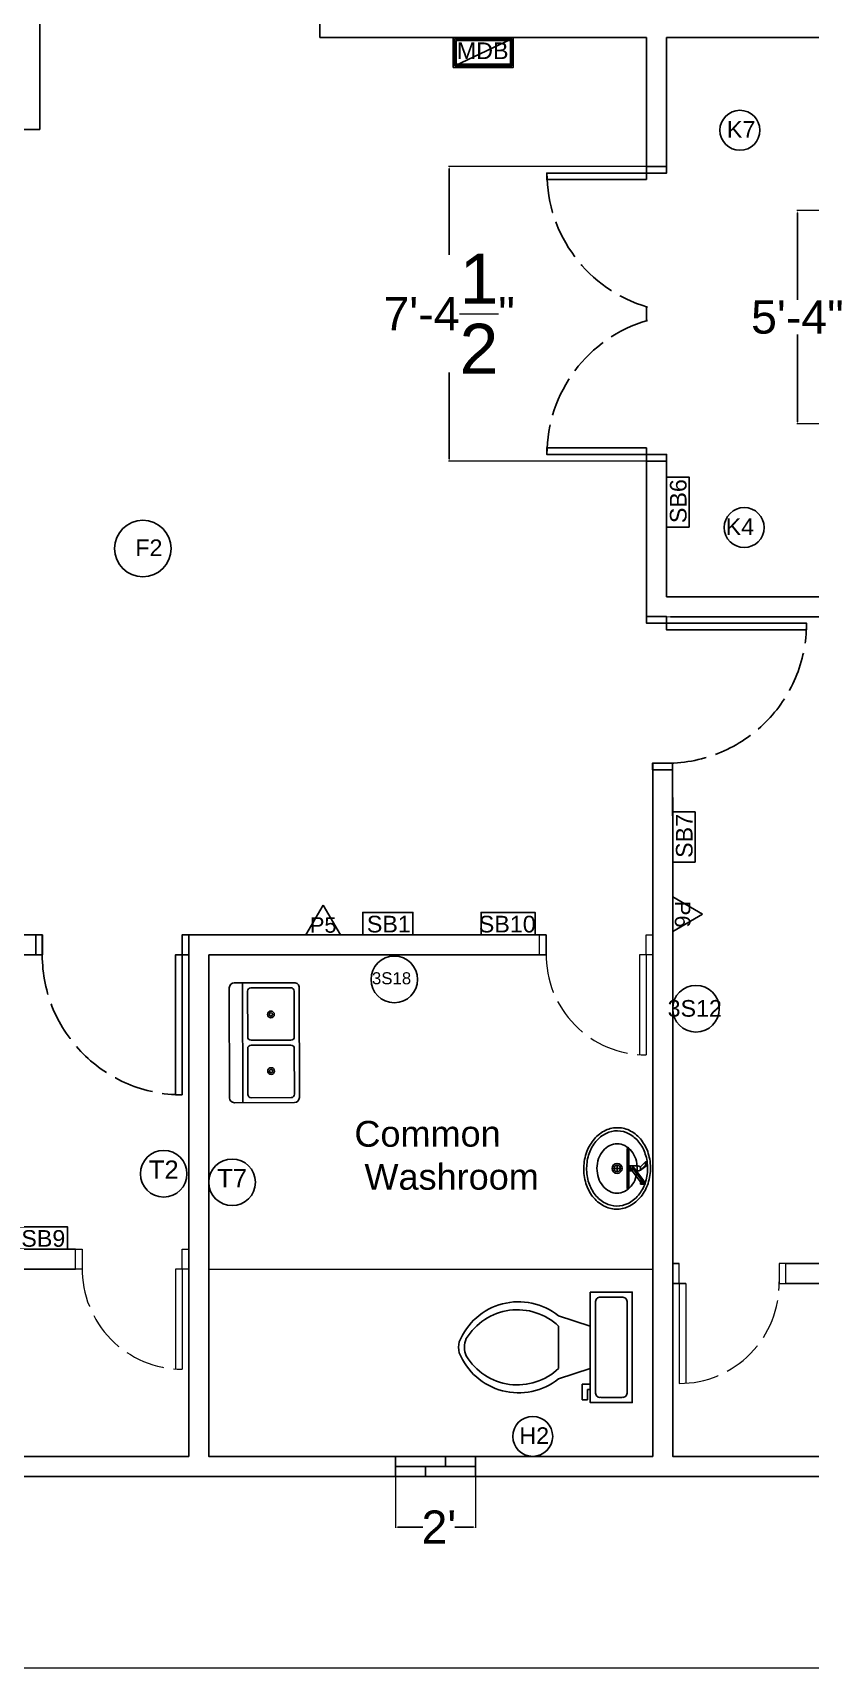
# Model space of a CAD drawing. Header units: inches. Extents: x 1396 to 31789, y 4626 to 27828.
# Drawn here: x 21691.4 to 21924.9, y 25098.4 to 25589.4 of the extents above; entities that cross this region are included whole.
import ezdxf
from ezdxf.enums import TextEntityAlignment as Align

# ---------------------------------------------------------------- set-up
doc = ezdxf.new("R2010")
doc.units = ezdxf.units.IN
doc.header["$MEASUREMENT"] = 0
doc.linetypes.add('ACAD_ISO02W100', pattern=[15, 12, -3])
doc.layers.add('bath', color=4, linetype='Continuous')
doc.layers.add('text', color=6, linetype='Continuous', lineweight=9)
doc.styles.add('Arial', font='arial.ttf')
doc.styles.get("Standard").update_dxf_attribs({"font": 'arial.ttf'})
doc.dimstyles.new('civil layout', dxfattribs={"dimtxt": 10, "dimasz": 0.625, "dimexe": 0.18, "dimexo": 0.0625, "dimgap": 0.09, "dimtad": 0, "dimtih": 1, "dimtoh": 1, "dimdec": 1, "dimzin": 0, "dimdsep": 46, "dimlunit": 4, "dimtxsty": 'Standard', "dimcen": 0.09, "dimclrd": 256, "dimclre": 256, "dimclrt": 256, "dimadec": 0, "dimazin": 0, "dimtfac": 1.5, "dimtdec": 1, "dimtofl": 0, "dimtmove": 0, "dimatfit": 0, "dimfxl": 1, "dimtolj": 1, "dimtzin": 0, "dimlwe": -1, "dimarcsym": 0})

# ---------------------------------------------------------------- blocks, each defined once
blk = doc.blocks.new('*D210')
at = {"layer": 'Defpoints', "color": 0, "transparency": 16777216}
for p in [(21921.02, 25536), (21933.65, 25536), (21933.65, 25472)]:
    blk.add_point(p, dxfattribs=at)
at = {"layer": 'text', "transparency": 16777216}
for p, q in [((21933.58, 25536), (21920.84, 25536)), ((21933.58, 25472), (21920.84, 25472))]:
    blk.add_line(p, q, dxfattribs=at)
at = {"layer": 'text', "lineweight": -2, "transparency": 16777216}
for p, q in [((21921.02, 25535.38), (21921.02, 25509.18)), ((21921.02, 25472.63), (21921.02, 25498.82))]:
    blk.add_line(p, q, dxfattribs=at)
at = {"layer": 'text', "transparency": 16777216}
for points in [[(21920.91, 25535.38), (21921.12, 25535.38), (21921.02, 25536)], [(21920.91, 25472.63), (21921.12, 25472.63), (21921.02, 25472)]]:
    blk.add_solid(points, dxfattribs=at)
at = {"layer": 'text', "transparency": 16777216, "insert": (21921.02, 25504), "char_height": 10, "attachment_point": 5}
blk.add_mtext('\\A1;5\'-4"', dxfattribs=at)
blk = doc.blocks.new('*D214')
at = {"layer": 'Defpoints', "color": 0, "transparency": 16777216}
for p in [(21800.36, 25156), (21824.36, 25156), (21824.36, 25140.77)]:
    blk.add_point(p, dxfattribs=at)
at = {"layer": 'text', "transparency": 16777216}
for p, q in [((21800.36, 25155.94), (21800.36, 25140.59)), ((21824.36, 25155.94), (21824.36, 25140.59))]:
    blk.add_line(p, q, dxfattribs=at)
at = {"layer": 'text', "lineweight": -2, "transparency": 16777216}
for p, q in [((21800.98, 25140.77), (21808.58, 25140.77)), ((21823.73, 25140.77), (21818.13, 25140.77))]:
    blk.add_line(p, q, dxfattribs=at)
at = {"layer": 'text', "transparency": 16777216}
for points in [[(21800.98, 25140.88), (21800.98, 25140.67), (21800.36, 25140.77)], [(21823.73, 25140.88), (21823.73, 25140.67), (21824.36, 25140.77)]]:
    blk.add_solid(points, dxfattribs=at)
at = {"layer": 'text', "transparency": 16777216, "insert": (21813.36, 25140.77), "char_height": 10, "attachment_point": 5}
blk.add_mtext("\\A1;2'", dxfattribs=at)
blk = doc.blocks.new('Toilet - top')
for p, q in [((9.5, -6), (9.5, -2)), ((-10, -8.5), (-8, -8.5)), ((-10, -9.5), (-10, -8.5)), ((-8, -8.5), (-8, -8)), ((-7, -8), (-7, -9.5)), ((-4, -8), (-6, -14)), ((4, -8), (6, -14)), ((-7, -9.5), (-10, -9.5)), ((4, -14), (-4, -14))]:
    blk.add_line(p, q)
blk.add_lwpolyline([(10.5, -8), (10.5, 0), (-10.5, 0), (-10.5, -8)], close=True)
for points in [[(-9.5, -2), (-9.5, -6)], [(8.5, -1), (-8.5, -1)], [(-8.5, -7), (8.5, -7)]]:
    blk.add_lwpolyline(points)
for centre, radius, start, end in [((-8.62, -1.88), 0.884, 81.8699, 188.1301), ((8.62, -1.88), 0.884, 351.8699, 98.1301), ((-8.62, -6.12), 0.884, 171.8699, 278.1301), ((8.62, -6.12), 0.884, 261.8699, 8.1301), ((3.52, -21.58), 12.17, 141.4691, 247.9714), ((4.2, -21.82), 11.33, 136.3677, 238.9468), ((-3.52, -21.58), 12.17, 292.0284, 38.5307), ((-4.2, -21.82), 11.33, 301.053, 43.6321), ((0, -27.88), 4, 245.7318, 294.2682), ((0, -29), 4, 254.8605, 285.1395)]:
    blk.add_arc(centre, radius, start, end)
blk = doc.blocks.new('Sink-double - 36 in top')
for p, q in [((-18, -4), (18, -4)), ((-0.75, -18.5), (-0.75, -6.5)), ((0.75, -6.5), (0.75, -18.5))]:
    blk.add_line(p, q)
for points in [[(-16.5, 0), (16.5, 0)], [(-18, -19.5), (-18, -1.5)], [(18, -1.5), (18, -19.5)], [(-16.5, -18.5), (-16.5, -6.5)], [(-15.5, -5.5), (-1.75, -5.5)], [(1.75, -5.5), (15.5, -5.5)], [(16.5, -6.5), (16.5, -18.5)], [(-1.75, -19.5), (-15.5, -19.5)], [(15.5, -19.5), (1.75, -19.5)], [(16.5, -21), (-16.5, -21)]]:
    blk.add_lwpolyline(points)
for centre, radius in [((-8.5, -12.5), 1), ((-8.5, -12.5), 0.5), ((8.5, -12.5), 1), ((8.5, -12.5), 0.5)]:
    blk.add_circle(centre, radius)
for centre, radius, start, end in [((-16.5, -1.5), 1.5, 90, 180), ((16.5, -1.5), 1.5, 0, 90), ((-15.5, -6.5), 1, 90, 180), ((-1.75, -6.5), 1, 0, 90), ((1.75, -6.5), 1, 90, 180), ((15.5, -6.5), 1, 0, 90), ((-16.5, -19.5), 1.5, 180, 270), ((-15.5, -18.5), 1, 180, 270), ((-1.75, -18.5), 1, 270, 0), ((1.75, -18.5), 1, 180, 270), ((15.5, -18.5), 1, 270, 0), ((16.5, -19.5), 1.5, 270, 0)]:
    blk.add_arc(centre, radius, start, end)
blk = doc.blocks.new('*D208')
at = {"layer": 'Defpoints', "color": 0, "transparency": 16777216}
for p in [(21878.76, 25549.29), (21816.45, 25460.8), (21878.76, 25460.8)]:
    blk.add_point(p, dxfattribs=at)
at = {"layer": 'text', "transparency": 16777216}
for p, q in [((21878.7, 25549.29), (21816.27, 25549.29)), ((21878.7, 25460.8), (21816.27, 25460.8))]:
    blk.add_line(p, q, dxfattribs=at)
at = {"layer": 'text', "lineweight": -2, "transparency": 16777216}
for p, q in [((21816.45, 25548.67), (21816.45, 25522.7)), ((21816.45, 25461.42), (21816.45, 25487.39))]:
    blk.add_line(p, q, dxfattribs=at)
at = {"layer": 'text', "transparency": 16777216}
for points in [[(21816.34, 25548.67), (21816.55, 25548.67), (21816.45, 25549.29)], [(21816.34, 25461.42), (21816.55, 25461.42), (21816.45, 25460.8)]]:
    blk.add_solid(points, dxfattribs=at)
at = {"layer": 'text', "transparency": 16777216, "insert": (21816.45, 25505.04), "char_height": 10, "attachment_point": 5}
blk.add_mtext('\\A1;7\'-4{\\H1.5x;\\S1/2;}"', dxfattribs=at)
blk = doc.blocks.new('Sink - Oval top')
for p, q in [((-1, 0), (1, 0)), ((0, 1), (0, -1))]:
    blk.add_line(p, q)
at = {"linetype": 'Continuous'}
for points in [[(-12.23, 0.39, 0.117634), (-11.46, -3.36, 0.104469), (-8.88, -6.8, 0.090016), (-5.08, -9.07, 0.08192), (-0.32, -10.02, 0.08192), (4.49, -9.38, 0.090016), (8.42, -7.36, 0.104469), (11.22, -4.09, 0.117634), (12.23, -0.39, 0.117634), (11.46, 3.36, 0.104469), (8.88, 6.8, 0.090016), (5.08, 9.07, 0.08192), (0.32, 10.02, 0.08192), (-4.49, 9.38, 0.090016), (-8.42, 7.36, 0.104469), (-11.22, 4.09, 0.117634)], [(-11.29, 0.16, 0.118622), (-10.52, -3.25, 0.104678), (-8.07, -6.36, 0.089562), (-4.54, -8.37, 0.081185), (-0.13, -9.15, 0.081185), (4.3, -8.49, 0.089562), (7.89, -6.58, 0.104678), (10.42, -3.55, 0.118622), (11.29, -0.16, 0.118622), (10.52, 3.25, 0.104678), (8.07, 6.36, 0.089562), (4.54, 8.37, 0.081185), (0.13, 9.15, 0.081185), (-4.3, 8.49, 0.089562), (-7.89, 6.58, 0.104678), (-10.42, 3.55, 0.118622)], [(-7.42, 0.08, 0.118283), (-6.91, -2.17, 0.104607), (-5.29, -4.21, 0.089718), (-2.97, -5.53, 0.081436), (-0.07, -6.04, 0.081436), (2.84, -5.59, 0.089718), (5.2, -4.33, 0.104607), (6.86, -2.32, 0.118283), (7.42, -0.08, 0.118283), (6.91, 2.17, 0.104607), (5.29, 4.21, 0.089718), (2.97, 5.53, 0.081436), (0.07, 6.04, 0.081436), (-2.84, 5.59, 0.089718), (-5.2, 4.33, 0.104607), (-6.86, 2.32, 0.118283)]]:
    blk.add_lwpolyline(points, format="xyb", close=True, dxfattribs=at)
for radius in [1.5, 1]:
    blk.add_circle((0, 0), radius)
blk = doc.blocks.new('Faucet - single handle front')
for p, q in [((-2, 6), (-2, 5.5)), ((-1, 6), (-2, 6)), ((-0.5, 4), (-2, 5.5)), ((-2, 5.5), (-1, 5.5)), ((-1, 5.5), (-1, 6)), ((0.5, 4), (-1, 6)), ((-1, 5.5), (0.5, 4)), ((-0.25, 2), (3.75, 5)), ((3.75, 4.5), (3.75, 5)), ((3.75, 5), (4.75, 5)), ((4.75, 5), (4.75, 4.5)), ((-0.75, 3), (0.75, 3)), ((-0.75, 0.5), (-0.75, 3)), ((-0.75, 1), (0.75, 1)), ((-0.5, 4), (0.5, 4)), ((3.75, 4.5), (-0.25, 1.5)), ((-0.25, 1.5), (-0.25, 2)), ((0.75, 1.5), (-0.25, 1.5)), ((0.75, 1.5), (4.08742, 4.003)), ((0.75, 3), (0.75, 2.7386)), ((0.75, 1.5), (0.75, 0.5)), ((3.75, 4), (3.75, 4.5)), ((4.75, 4.5), (3.75, 4.5)), ((4.75, 4), (3.75, 4)), ((4.75, 4.5), (4.75, 4))]:
    blk.add_line(p, q)
blk.add_lwpolyline([(-6, 0), (-6, 0.5), (6, 0.5), (6, 0)], close=True)
for centre, start, end in [((1.25426, 3.0302), 151.0646, 180.8629), ((-1.25426, 3.0302), 359.1371, 28.93536)]:
    blk.add_arc(centre, 2.00448, start, end)

msp = doc.modelspace()

# ---------------------------------------------------------------- linework, layer by layer
at = {"color": 7}
for p, q in [((21818.13, 25579.47), (21835.27, 25587.53)), ((21882.96, 25414.09), (21884.76, 25414.09)), ((21402.2, 25318.55), (21694.26, 25318.55)), ((21738.26, 25318.55), (21833.57, 25318.55)), ((21402.2, 25312.55), (21694.26, 25312.55)), ((21738.26, 25312.55), (21738.26, 25274.39)), ((21744.26, 25312.55), (21833.57, 25312.55))]:
    msp.add_line(p, q, dxfattribs=at)
for p, q in [((21875.76, 25546.29), (21875.76, 25588)), ((21881.76, 25547.29), (21881.76, 25588)), ((21881.76, 25588), (21933.65, 25588)), ((21875.76, 25502.98), (21875.76, 25507.11)), ((21875.76, 25420.09), (21875.76, 25461.8)), ((21881.76, 25420.09), (21881.76, 25461.8)), ((21877.57, 25340.43), (21877.57, 25370.1)), ((21883.57, 25340.43), (21883.56, 25368.09)), ((21883.57, 25359.82), (21883.57, 25340.43)), ((21798.61, 25312.55), (21779.22, 25312.55))]:
    msp.add_line(p, q)
at = {"color": 0}
for p, q in [((21773.45, 25318.55), (21778.63, 25327.53)), ((21778.63, 25327.53), (21783.82, 25318.55)), ((21883.57, 25329.94), (21883.57, 25319.57)), ((21883.57, 25329.94), (21892.55, 25324.75)), ((21892.55, 25324.75), (21883.57, 25319.57)), ((21773.45, 25318.55), (21783.82, 25318.55))]:
    msp.add_line(p, q, dxfattribs=at)
for points in [[(22059.65, 25156), (21207.65, 25156), (21207.65, 25768), (22059.65, 25768), (22059.65, 25436.43)], [(21693.5, 25648), (21693.5, 25560.37)], [(21875.76, 25588), (21777.65, 25588), (21777.65, 25596)], [(21875.76, 25588), (21875.76, 25588)], [(21981.65, 25588), (21881.76, 25588)], [(21693.5, 25566.37), (21693.5, 25560.37), (21687.5, 25560.37), (21687.5, 25566.37)], [(21875.76, 25549.29), (21875.76, 25552.29)], [(21881.76, 25552.29), (21881.76, 25552.29), (21881.76, 25549.29)], [(21875.76, 25414.09), (21875.76, 25420.09)], [(21875.76, 25414.09), (21875.76, 25420.09)], [(21875.76, 25420.09), (21875.76, 25420.09)], [(21875.76, 25414.09), (21875.76, 25414.09), (21875.76, 25420.09), (21875.76, 25420.09)], [(21881.76, 25420.09), (22051.84, 25420.09)], [(21881.76, 25420.09), (21881.76, 25420.09)], [(22017.65, 25420.02), (21881.76, 25420.09)], [(21881.76, 25420.09), (21881.76, 25420.09), (21881.76, 25420.09)], [(22011.76, 25414.02), (21884.76, 25414.09)], [(21877.57, 25213.9), (21877.57, 25340.43)], [(21885.57, 25219.9), (21883.57, 25219.9), (21883.57, 25340.43)], [(21694.3, 25312.55), (21694.26, 25312.55), (21694.26, 25318.55), (21694.3, 25318.55)], [(21736.26, 25318.55), (21738.26, 25318.55), (21738.26, 25312.55), (21734.26, 25312.55)], [(21738.26, 25312.55), (21738.26, 25318.55), (21744.26, 25318.55)], [(21839.57, 25318.55), (21845.57, 25318.55), (21845.57, 25312.55), (21839.57, 25312.55)], [(21845.57, 25312.55), (21845.57, 25318.55)], [(21877.57, 25312.55), (21877.57, 25318.55)], [(21883.57, 25318.55), (21883.57, 25312.55)], [(21877.57, 25293.22), (21877.57, 25162), (21744.26, 25162), (21744.26, 25312.55)], [(21839.57, 25312.55), (21833.57, 25312.55)], [(21883.57, 25299.22), (21883.57, 25162)], [(21883.57, 25299.22), (21883.57, 25293.22)], [(21744.26, 25280.39), (21744.26, 25293.22)], [(21744.26, 25280.39), (21744.26, 25274.39)], [(21738.26, 25274.39), (21738.26, 25224.2)], [(21694.26, 25224.2), (21440.23, 25224.2)], [(21694.26, 25224.2), (21700.26, 25224.2)], [(21700.26, 25224.2), (21704.26, 25224.2)], [(21738.26, 25218.2), (21738.26, 25224.2)], [(21744.26, 25162), (21744.26, 25224.2)], [(21744.26, 25224.2), (21744.26, 25218.2)], [(21744.26, 25224.2), (21744.26, 25218.2)], [(21877.57, 25162), (21877.57, 25219.9)], [(21877.57, 25213.9), (21877.57, 25219.9)], [(21877.57, 25213.9), (21877.57, 25219.9)], [(21877.57, 25213.9), (21877.57, 25219.9)], [(21887.57, 25213.9), (21883.57, 25213.9), (21883.57, 25219.9), (21885.57, 25219.9)], [(21883.57, 25219.9), (21883.57, 25213.9)], [(21917.57, 25219.9), (21921.57, 25219.9)], [(21921.57, 25219.9), (21927.57, 25219.9)], [(21738.26, 25218.2), (21738.26, 25162), (21402.15, 25162)], [(21402.15, 25162), (21738.26, 25162), (21738.26, 25218.2)], [(21694.26, 25218.2), (21402.15, 25218.2)], [(21700.26, 25218.2), (21694.26, 25218.2)], [(21704.26, 25218.2), (21700.26, 25218.2)], [(22053.65, 25213.9), (22053.65, 25162), (21883.57, 25162)], [(21883.57, 25162), (22053.65, 25162), (22053.65, 25213.9)], [(22053.43, 25162), (21883.57, 25162), (21883.57, 25213.9), (21887.57, 25213.9)], [(21921.57, 25213.9), (21917.57, 25213.9)], [(21927.57, 25213.9), (21921.57, 25213.9)], [(21738.26, 25162), (21723.68, 25162)], [(21723.68, 25162), (21738.26, 25162)], [(21877.57, 25162), (21744.26, 25162)], [(21744.26, 25162), (21877.57, 25162)], [(21877.57, 25162), (21744.26, 25162)], [(21793.54, 25162), (21877.57, 25162)], [(21396.15, 25156), (21744.26, 25156)], [(21883.57, 25156), (21738.26, 25156)], [(21744.26, 25156), (21738.26, 25156)], [(21883.57, 25156), (21877.57, 25156)]]:
    msp.add_lwpolyline(points)
for points in [[(21817.7, 25579), (21835.7, 25579), (21835.7, 25588), (21817.7, 25588)], [(21818.58, 25579.95), (21834.9, 25579.95), (21834.9, 25587.06), (21818.58, 25587.06)], [(21888.49, 25440.94), (21888.49, 25456), (21881.76, 25456), (21881.76, 25440.94)], [(21890.3, 25340.43), (21890.3, 25355.49), (21883.57, 25355.49), (21883.57, 25340.43)], [(21790.49, 25318.55), (21805.55, 25318.55), (21805.55, 25325.29), (21790.49, 25325.29)], [(21826.04, 25318.55), (21842.24, 25318.55), (21842.24, 25325.29), (21826.04, 25325.29)], [(21686.73, 25224.2), (21701.79, 25224.2), (21701.79, 25230.93), (21686.73, 25230.93)]]:
    msp.add_lwpolyline(points, close=True)
at = {"color": 4}
msp.add_lwpolyline([(21818.13, 25579.47), (21835.27, 25579.47), (21835.27, 25587.53), (21818.13, 25587.53)], close=True, dxfattribs=at)
at = {"color": 240, "true_color": 0xed1f24}
for points in [[(21881.76, 25547.29), (21881.76, 25549.29), (21875.76, 25549.29), (21875.76, 25545.29)], [(21875.76, 25545.29), (21845.76, 25545.29), (21845.76, 25547.29), (21881.76, 25547.29)], [(21875.76, 25507.11), (21875.76, 25505.04), (21875.76, 25505.04)], [(21875.99, 25507.04), (21875.76, 25507.04), (21875.76, 25505.04), (21875.76, 25505.04)], [(21875.76, 25502.97), (21875.76, 25505.04), (21875.76, 25505.04)], [(21875.99, 25503.04), (21875.76, 25503.04), (21875.76, 25505.04), (21875.76, 25505.04)], [(21875.76, 25464.8), (21845.76, 25464.8), (21845.76, 25462.8), (21881.76, 25462.8)], [(21881.76, 25462.8), (21881.76, 25460.8), (21875.76, 25460.8), (21875.76, 25464.8)]]:
    msp.add_lwpolyline(points, dxfattribs=at)
for points in [[(21881.76, 25549.29), (21881.76, 25547.29), (21875.76, 25547.29), (21875.76, 25549.29)], [(21881.76, 25460.8), (21881.76, 25462.8), (21875.76, 25462.8), (21875.76, 25460.8)]]:
    msp.add_lwpolyline(points, close=True, dxfattribs=at)
at = {"color": 1}
for points in [[(21881.76, 25412.1), (21881.76, 25414.1), (21875.76, 25414.1), (21875.76, 25412.1)], [(21923.76, 25410.1), (21923.76, 25412.1), (21881.76, 25412.1), (21881.76, 25410.1)], [(21883.56, 25368.14), (21883.56, 25370.14), (21877.56, 25370.14), (21877.56, 25368.14)], [(21692.3, 25312.55), (21694.3, 25312.55), (21694.3, 25318.55), (21692.3, 25318.55)], [(21736.26, 25312.55), (21738.26, 25312.55), (21738.26, 25318.55), (21736.26, 25318.55)], [(21734.26, 25270.55), (21736.26, 25270.55), (21736.26, 25312.55), (21734.26, 25312.55)]]:
    msp.add_lwpolyline(points, close=True, dxfattribs=at)
for points in [[(21876.96, 25412.1), (21876.96, 25412.09)], [(21877.56, 25370.14), (21877.56, 25368.14), (21883.56, 25368.14), (21883.56, 25370.14)]]:
    msp.add_lwpolyline(points, dxfattribs=at)
at = {"color": 146, "true_color": 0x105689}
msp.add_lwpolyline([(21824.36, 25162), (21824.36, 25156), (21800.36, 25156), (21800.36, 25162)], close=True, dxfattribs=at)
at = {"color": 165, "true_color": 0x5e67af}
for points in [[(21815.36, 25159), (21815.36, 25162), (21800.36, 25162), (21800.36, 25159)], [(21824.36, 25156), (21824.36, 25159), (21809.36, 25159), (21809.36, 25156)]]:
    msp.add_lwpolyline(points, close=True, dxfattribs=at)
for centre, radius in [((21903.76, 25560.12), 6), ((21905.05, 25440.85), 6), ((21724.46, 25434.54), 8.5), ((21799.98, 25305.19), 7), ((21890.57, 25296.41), 7), ((21730.72, 25246.85), 7), ((21751.26, 25244.28), 7), ((21841.55, 25168), 6)]:
    msp.add_circle(centre, radius)
at = {"color": 240, "linetype": 'ACAD_ISO02W100', "true_color": 0xed1f24}
for centre, start, end in [((21887.76, 25547.29), 180, 253.7047), ((21887.76, 25462.8), 106.2953, 180)]:
    msp.add_arc(centre, 41.93, start, end, dxfattribs=at)
at = {"color": 1, "linetype": 'ACAD_ISO02W100'}
for centre, start, end in [((21881.76, 25412.1), 270, 0), ((21736.26, 25312.55), 180, 270)]:
    msp.add_arc(centre, 42, start, end, dxfattribs=at)
at = {"layer": 'text', "color": 7}
for p, q in [((21881.76, 25414.1), (21883.86, 25414.09)), ((21744.26, 25218.2), (21877.57, 25218.2))]:
    msp.add_line(p, q, dxfattribs=at)
at = {"layer": 'text', "color": 1}
for p, q in [((21873.57, 25312.55), (21873.57, 25282.55)), ((21875.57, 25312.55), (21875.57, 25282.55)), ((21734.26, 25218.2), (21734.26, 25188.19)), ((21736.26, 25218.2), (21736.26, 25188.19)), ((21885.57, 25213.9), (21885.57, 25183.9)), ((21887.57, 25213.9), (21887.57, 25183.9))]:
    msp.add_line(p, q, dxfattribs=at)
at = {"layer": 'text', "color": 0}
msp.add_lwpolyline([(21098.93, 25882.5), (22225.5, 25882.5), (22225.5, 25098.39), (21098.93, 25098.39)], close=True, dxfattribs=at)
at = {"layer": 'text', "color": 1}
for points in [[(21845.57, 25312.55), (21843.57, 25312.55), (21843.57, 25318.55), (21845.57, 25318.55)], [(21875.57, 25318.55), (21877.57, 25318.55), (21877.57, 25312.55), (21873.57, 25312.55)], [(21706.26, 25218.2), (21704.26, 25218.2), (21704.26, 25224.2), (21706.26, 25224.2)], [(21736.26, 25224.2), (21738.26, 25224.2), (21738.26, 25218.2), (21734.26, 25218.2)], [(21885.57, 25219.9), (21883.57, 25219.9), (21883.57, 25213.9), (21887.57, 25213.9)], [(21915.57, 25213.9), (21917.57, 25213.9), (21917.57, 25219.9), (21915.57, 25219.9)]]:
    msp.add_lwpolyline(points, dxfattribs=at)
for points in [[(21843.57, 25312.55), (21843.57, 25318.55), (21845.57, 25318.55), (21845.57, 25312.55)], [(21875.57, 25312.55), (21875.57, 25318.55), (21877.57, 25318.55), (21877.57, 25312.55)], [(21704.26, 25218.2), (21704.26, 25224.2), (21706.26, 25224.2), (21706.26, 25218.2)], [(21736.26, 25218.2), (21736.26, 25224.2), (21738.26, 25224.2), (21738.26, 25218.2)], [(21885.57, 25213.9), (21885.57, 25219.9), (21883.57, 25219.9), (21883.57, 25213.9)], [(21917.57, 25213.9), (21917.57, 25219.9), (21915.57, 25219.9), (21915.57, 25213.9)]]:
    msp.add_lwpolyline(points, close=True, dxfattribs=at)
at = {"layer": 'text', "color": 1, "linetype": 'ACAD_ISO02W100'}
for centre, start, end in [((21875.57, 25312.55), 179.0452, 270), ((21736.26, 25218.2), 179.0452, 270), ((21885.57, 25213.9), 270, 0.9548)]:
    msp.add_arc(centre, 30, start, end, dxfattribs=at)

# ---------------------------------------------------------------- block references
at = {"layer": 'bath', "color": 0, "rotation": 90.07442240366017}
msp.add_blockref('Sink-double - 36 in top', (21750.45, 25286.18), dxfattribs=at)
at = {"layer": 'bath'}
for name, p, rotation in [('Sink - Oval top', (21866.88, 25248.45), 90.14884480726107), ('Faucet - single handle front', (21869.88, 25248.46), 270.1488448072608)]:
    msp.add_blockref(name, p, dxfattribs=dict(at, rotation=rotation))
at = {"layer": 'bath', "xscale": -1.58112565150312, "yscale": 1.58112565150312, "zscale": 1.58112565150312, "rotation": 270}
msp.add_blockref('Toilet - top', (21871.45, 25194.75), dxfattribs=at)

# ---------------------------------------------------------------- texts
for s, p in [('K7', (21899.86, 25557.86)), ('K4', (21899.48, 25438.59)), ('F2', (21722.2, 25432.28)), ('SB1', (21791.73, 25319.3)), ('SB10', (21825.35, 25319.3)), ('SB9', (21687.97, 25224.94)), ('H2', (21837.53, 25165.74))]:
    msp.add_text(s, height=5).set_placement(p)
for s, p in [('SB6', (21887.74, 25442.18)), ('SB7', (21889.55, 25341.67))]:
    msp.add_text(s, height=5, rotation=90).set_placement(p)
at = {"color": 0, "style": 'Arial'}
msp.add_text('P6', height=4.666, rotation=270, dxfattribs=at).set_placement((21886.56, 25324.75), align=Align.MIDDLE_CENTER)
msp.add_text('P5', height=4.666, dxfattribs=at).set_placement((21778.63, 25321.55), align=Align.MIDDLE_CENTER)
at = {"color": 7, "insert": (21818.75, 25586.49), "char_height": 5, "attachment_point": 1}
msp.add_mtext_dynamic_manual_height_columns('MDB', width=10.5, gutter_width=1, heights=[0], dxfattribs=at)
at = {"attachment_point": 6}
for s, insert, char_height, width in [('3S18', (21805.05, 25305.52), 3.614, 7.2287), ('3S12', (21898.36, 25296.47), 5, 10), ('T2', (21735.22, 25248.09), 5.5, 10), ('T7', (21755.76, 25245.52), 5.5, 10)]:
    msp.add_mtext(s, dxfattribs=dict(at, insert=insert, char_height=char_height, width=width))
at = {"layer": 'text', "color": 0, "insert": (21787.99, 25262.71), "char_height": 7.7522, "attachment_point": 1, "rotation": 0.0744}
msp.add_mtext_dynamic_manual_height_columns('{\\C256;Common\\P Washroom}', width=105.691, gutter_width=1.55, heights=[34.95], dxfattribs=at)

# ---------------------------------------------------------------- dimensions: what is measured, and where the dimension line sits
at = {"layer": 'text', "color": 7}
dim = msp.add_linear_dim(base=(21816.45, 25460.8), p1=(21878.76, 25549.29), p2=(21878.76, 25460.8), angle=90, dimstyle='civil layout', dxfattribs=at)
dim.commit()
dim.dimension.update_dxf_attribs({"geometry": '*D208', "text_midpoint": (21816.45, 25505.04)})
at = {"layer": 'text'}
dim = msp.add_linear_dim(base=(21921.02, 25536), p1=(21933.65, 25472), p2=(21933.65, 25536), angle=90, dimstyle='civil layout', dxfattribs=at)
dim.commit()
dim.dimension.update_dxf_attribs({"geometry": '*D210', "text_midpoint": (21921.02, 25504)})
at = {"layer": 'text', "color": 217, "true_color": 0x93278f}
dim = msp.add_linear_dim(base=(21824.36, 25140.77), p1=(21800.36, 25156), p2=(21824.36, 25156), dimstyle='civil layout', dxfattribs=at)
dim.commit()
dim.dimension.update_dxf_attribs({"geometry": '*D214', "text_midpoint": (21813.36, 25140.77), "dimtype": 160})

doc.saveas('drawing.dxf')
